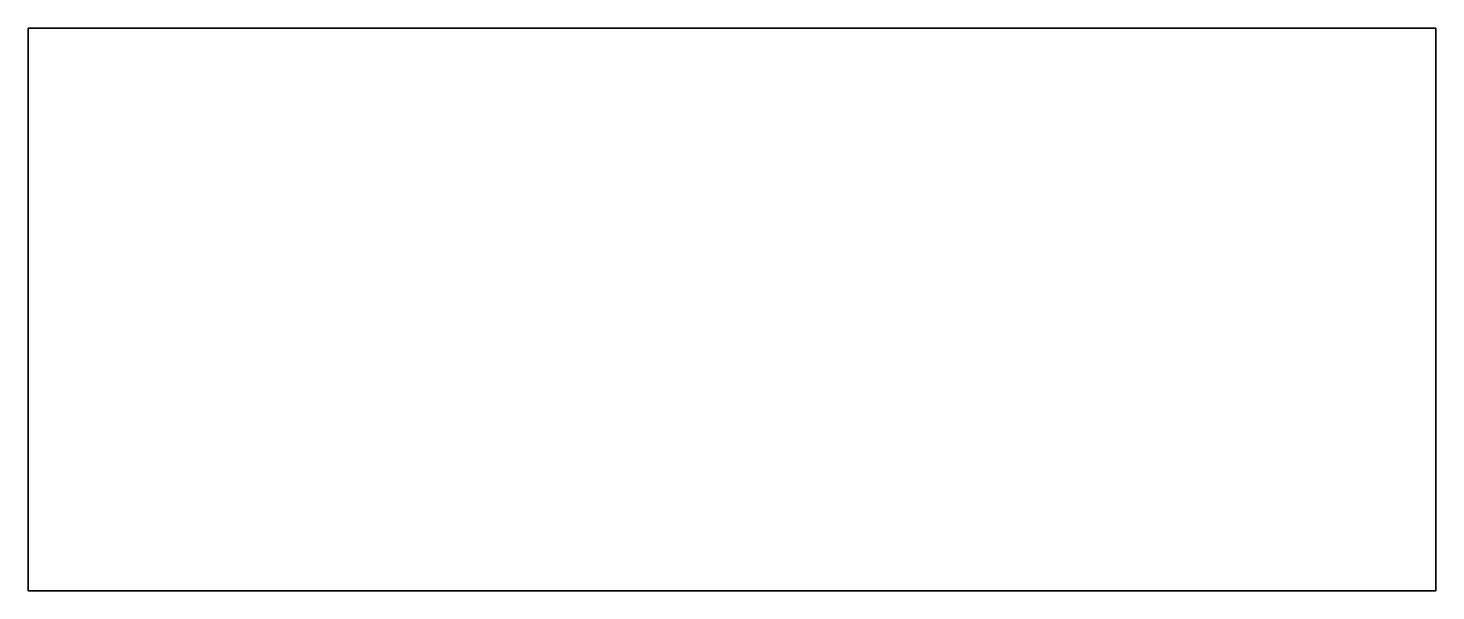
# Model space of a CAD drawing. Header units: millimetres. Extents: x -25000 to 25000, y -60388 to 35000.
# Drawn here: x -2500 to 2500, y -5000 to -3000 of the extents above; entities that cross this region are included whole.
import ezdxf

# ---------------------------------------------------------------- set-up
doc = ezdxf.new("R2010")
doc.units = ezdxf.units.MM
doc.layers.add('ZEMIN_PLATFORM', color=8, linetype='CONTINUOUS')

msp = doc.modelspace()

# ---------------------------------------------------------------- linework, layer by layer
at = {"layer": 'ZEMIN_PLATFORM'}
for p, q in [((2500, -3000, -1200), (-2500, -3000, -1200)), ((-2500, -3000, -1200), (-2500, -5000, -1200)), ((2500, -3000, -800), (-2500, -3000, -800)), ((-2500, -3000, -800), (-2500, -5000, -800)), ((-2500, -3000, -1200), (-2500, -3000, -800)), ((2500, -5000, -1200), (2500, -3000, -1200)), ((2500, -5000, -800), (2500, -3000, -800)), ((2500, -3000, -1200), (2500, -3000, -800)), ((-2500, -5000, -1200), (2500, -5000, -1200)), ((-2500, -5000, -800), (2500, -5000, -800)), ((-2500, -5000, -1200), (-2500, -5000, -800)), ((2500, -5000, -1200), (2500, -5000, -800))]:
    msp.add_line(p, q, dxfattribs=at)
for points in [[(-2500, -5000, -1200), (2500, -5000, -1200), (2500, -3000, -1200), (-2500, -3000, -1200)], [(-2500, -5000, -800), (2500, -5000, -800), (2500, -3000, -800), (-2500, -3000, -800)], [(-2500, -3000, -1200), (2500, -3000, -1200), (2500, -3000, -800), (-2500, -3000, -800)], [(-2500, -5000, -1200), (-2500, -3000, -1200), (-2500, -3000, -800), (-2500, -5000, -800)], [(2500, -5000, -1200), (2500, -3000, -1200), (2500, -3000, -800), (2500, -5000, -800)], [(-2500, -5000, -1200), (2500, -5000, -1200), (2500, -5000, -800), (-2500, -5000, -800)]]:
    msp.add_3dface(points, dxfattribs=at)

doc.saveas('drawing.dxf')
